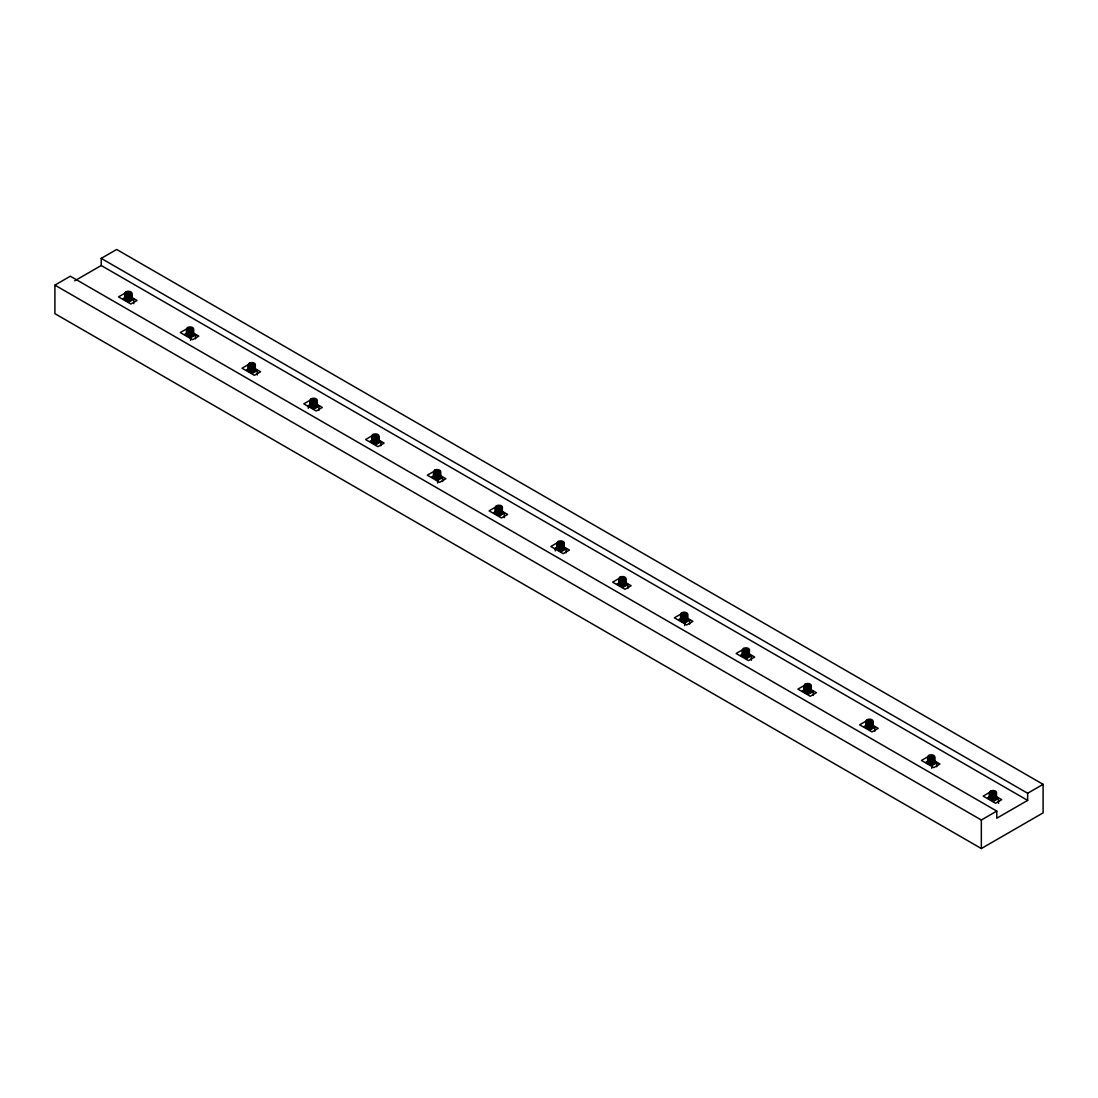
<?xml version="1.0" encoding="UTF-8"?>
<svg xmlns="http://www.w3.org/2000/svg" width="1098" height="1098" viewBox="0 0 1098 1098"><rect width="100%" height="100%" fill="white"/><g stroke="black" fill="none" stroke-linecap="round" stroke-linejoin="round"><path stroke-width="1.5" d="M129.839 294.703A2.086 1.194 0 0 0 127.835 294.401L126.352 294.113A2.086 1.194 0 0 0 126.901 295.28M250.097 364.014L249.877 364.303A2.086 1.194 0 0 0 252.43 365.771L253.899 364.92A2.086 1.194 0 0 0 251.36 363.452L250.097 364.014A3.472 2.004 0 0 1 250.989 363.809M253.762 366.252L253.899 366.046A2.086 1.194 0 0 0 251.36 364.577L251.36 365.716A2.086 1.194 0 0 1 253.693 366.279L254.763 367.967L253.899 367.185M253.899 369.45L253.624 369.738A3.472 2.004 0 0 1 249.781 369.587A3.472 2.004 0 0 1 248.546 367.487M373.553 439.941L373.402 440.147A2.086 1.194 0 0 0 375.955 441.616L377.314 442.11A2.086 1.194 0 0 0 377.424 441.904M377.287 437.567L377.424 437.375A2.086 1.194 0 0 0 374.885 435.892L373.526 435.398M438.651 473.005A2.086 1.194 0 0 0 436.647 472.689L435.165 472.401A2.086 1.194 0 0 0 437.718 473.869L439.076 474.377L438.912 475.585A3.472 2.004 0 0 1 434.726 475.269A3.472 2.004 0 0 1 434.177 472.854L435.165 473.54A2.086 1.194 0 0 0 437.718 475.009L439.076 475.503M497.078 511.256L496.927 511.462A2.086 1.194 0 0 0 499.48 512.931L500.839 513.439L500.674 512.368A3.472 2.004 0 0 1 496.831 512.231A3.472 2.004 0 0 1 495.596 510.117M500.812 508.882L500.949 508.69A2.086 1.194 0 0 0 498.41 507.221L498.41 508.347A2.086 1.194 0 0 1 500.743 508.909L501.813 510.597L500.674 510.103A3.472 2.004 0 0 1 496.831 509.966A3.472 2.004 0 0 1 495.596 507.852M620.672 577.96L620.452 578.248A2.086 1.194 0 0 0 623.005 579.717L624.474 578.866A2.086 1.194 0 0 0 621.935 577.397L620.576 578.028L621.935 578.536A2.086 1.194 0 0 1 624.474 580.005L624.337 580.197A2.086 1.194 0 0 0 621.935 579.662L620.452 579.373A2.086 1.194 0 0 0 621.001 580.54M620.603 582.571L620.452 582.777A2.086 1.194 0 0 0 623.005 584.246L624.364 584.754L624.199 583.683A3.472 2.004 0 0 1 620.013 583.367A3.472 2.004 0 0 1 619.464 580.952L619.464 582.091A3.472 2.004 0 0 0 620.013 584.507A3.472 2.004 0 0 0 624.199 584.822L624.364 584.754M685.276 615.443A2.086 1.194 0 0 0 683.697 615.319L682.215 615.045A2.086 1.194 0 0 0 682.434 615.951M682.366 614.839L682.215 616.17A2.086 1.194 0 0 0 684.768 617.639L686.126 618.147L685.111 616.431L685.111 617.556M682.366 617.103L682.215 618.435A2.086 1.194 0 0 0 684.768 619.903L686.126 620.411L686.126 619.272L684.768 618.778A2.086 1.194 0 0 1 683.697 618.778M744.128 653.886L743.977 654.092A2.086 1.194 0 0 0 746.53 655.561L747.889 656.069A2.086 1.194 0 0 1 747.038 656.577M747.862 651.512L747.999 651.32A2.086 1.194 0 0 0 745.46 649.851L745.46 650.977A2.086 1.194 0 0 1 747.793 651.539L748.863 653.228L747.724 652.747A3.472 2.004 0 0 1 743.881 652.596A3.472 2.004 0 0 1 742.646 650.483M809.761 687.485A2.086 1.194 0 0 1 809.761 688.103L809.487 688.405A3.472 2.004 0 0 1 805.301 688.075A3.472 2.004 0 0 1 804.752 685.66L805.74 686.36A2.086 1.194 0 0 0 805.671 686.662M805.891 688.419L804.752 687.924A3.472 2.004 0 0 0 805.301 690.34A3.472 2.004 0 0 0 809.487 690.669L809.761 690.368A2.086 1.194 0 0 0 809.761 689.75M867.722 720.59L867.502 720.878A2.086 1.194 0 0 0 870.055 722.347L871.524 721.496A2.086 1.194 0 0 0 868.985 720.027L867.626 720.659L868.985 721.166A2.086 1.194 0 0 1 871.524 722.017M871.318 722.855A2.086 1.194 0 0 0 868.985 722.292L867.502 722.017A2.086 1.194 0 0 0 868.985 723.486M867.653 725.215L867.502 725.407A2.086 1.194 0 0 0 870.055 726.876L871.414 727.384L871.249 726.327A3.472 2.004 0 0 1 867.063 725.998A3.472 2.004 0 0 1 866.514 723.582L866.638 724.625A3.472 2.004 0 0 0 867.063 727.137A3.472 2.004 0 0 0 871.249 727.452L871.414 727.384M932.326 758.073A2.086 1.194 0 0 0 930.747 757.949L929.265 757.675A2.086 1.194 0 0 0 929.484 758.581M929.416 757.469L929.265 758.8A2.086 1.194 0 0 0 931.818 760.269L933.176 760.777L932.161 759.061L932.161 760.187M992.002 794.678A2.086 1.194 0 0 1 991.027 793.332L991.027 794.458A2.086 1.194 0 0 0 993.58 795.926L998.439 798.452L998.439 802.418A2.086 1.194 60 0 0 998.631 803.379M991.178 796.53L991.027 796.723A2.086 1.194 0 0 0 993.58 798.191L994.939 798.699L994.774 797.642A3.472 2.004 0 0 1 990.931 797.491A3.472 2.004 0 0 1 989.696 795.391M125.364 296.817L125.364 295.691A3.472 2.004 0 0 0 125.913 298.107A3.472 2.004 0 0 0 130.099 298.423L130.099 299.548A3.472 2.004 0 0 1 125.913 299.232A3.472 2.004 0 0 1 125.364 296.817L126.352 297.517A2.086 1.194 0 0 0 128.905 298.985L130.264 299.479A2.086 1.194 0 0 0 130.374 299.26M125.913 297.544L125.364 297.956A3.472 2.004 0 0 0 125.913 300.372A3.472 2.004 0 0 0 130.099 300.687L131.362 299.96A3.472 2.004 0 0 0 131.362 297.956M187.127 329.084L187.25 328.988A3.472 2.004 0 0 0 187.676 331.5A3.472 2.004 0 0 0 191.862 331.816L191.862 332.955A3.472 2.004 0 0 1 187.676 332.625A3.472 2.004 0 0 1 187.127 330.21L187.25 330.114M187.127 331.349L187.25 331.253A3.472 2.004 0 0 0 187.676 333.765A3.472 2.004 0 0 0 191.862 334.08L191.862 335.219A3.472 2.004 0 0 1 187.676 334.89A3.472 2.004 0 0 1 187.127 332.474L187.25 332.378M187.25 333.518L187.127 333.614A3.472 2.004 0 0 0 187.676 336.029A3.472 2.004 0 0 0 191.862 336.345L193.124 335.617A3.472 2.004 0 0 0 192.575 333.202L195.526 334.89L195.526 338.857M254.763 366.842L254.887 366.746A3.472 2.004 0 0 0 254.338 364.33M254.763 367.967L254.887 367.871A3.472 2.004 0 0 0 254.338 365.456M248.546 368.626A3.472 2.004 0 0 0 249.781 370.726A3.472 2.004 0 0 0 253.624 370.877L253.789 369.669L254.887 370.136A3.472 2.004 0 0 0 254.338 367.72M310.775 400.303L310.652 400.399A3.472 2.004 0 0 0 311.201 402.815A3.472 2.004 0 0 0 315.387 403.131L315.387 404.27A3.472 2.004 0 0 1 311.201 403.94A3.472 2.004 0 0 1 310.652 401.525L310.775 400.303L311.64 401.086A2.086 1.194 0 0 0 311.571 401.401M310.652 401.525L311.791 402.019M310.775 402.568L310.652 402.664A3.472 2.004 0 0 0 311.201 405.08A3.472 2.004 0 0 0 315.387 405.395L315.387 406.534A3.472 2.004 0 0 1 311.201 406.205A3.472 2.004 0 0 1 310.652 403.789L310.775 402.568L311.791 403.158M311.201 404.517L310.652 404.929A3.472 2.004 0 0 0 311.201 407.344A3.472 2.004 0 0 0 315.387 407.66L316.649 406.933A3.472 2.004 0 0 0 316.649 404.929M312.189 402.252A2.086 1.194 0 0 0 314.193 402.554L316.526 403.625L316.649 402.403A3.472 2.004 0 0 0 315.387 399.672M316.526 403.625L316.649 403.529A3.472 2.004 0 0 0 316.1 401.113M312.614 404.709A2.086 1.194 0 0 0 314.193 404.819L316.649 405.793A3.472 2.004 0 0 0 316.1 403.378M372.963 440.174L372.414 440.586A3.472 2.004 0 0 0 372.963 443.002A3.472 2.004 0 0 0 377.149 443.317L378.412 442.59A3.472 2.004 0 0 0 378.412 440.586M434.3 471.618L434.177 471.715A3.472 2.004 0 0 0 434.726 474.13A3.472 2.004 0 0 0 438.912 474.446L439.076 474.377M434.3 473.883L434.177 473.979A3.472 2.004 0 0 0 434.726 476.395A3.472 2.004 0 0 0 438.912 476.71L438.912 477.85A3.472 2.004 0 0 1 434.726 477.534A3.472 2.004 0 0 1 434.177 475.118L434.3 475.022M434.3 476.148L434.177 476.244A3.472 2.004 0 0 0 434.726 478.659A3.472 2.004 0 0 0 438.912 478.975L440.174 478.248A3.472 2.004 0 0 0 439.625 475.832L442.576 477.534L442.576 481.487M501.813 509.472L501.937 509.376A3.472 2.004 0 0 0 501.388 506.96M501.813 510.597L501.937 510.501A3.472 2.004 0 0 0 501.388 508.086M500.812 512.286L501.937 512.766A3.472 2.004 0 0 0 501.388 510.35M557.702 543.03A3.472 2.004 0 0 0 558.251 545.445A3.472 2.004 0 0 0 562.437 545.761L562.437 546.9A3.472 2.004 0 0 1 558.251 546.584A3.472 2.004 0 0 1 557.702 544.169L557.825 542.934L558.69 543.716A2.086 1.194 0 0 0 558.621 544.032M557.702 545.294A3.472 2.004 0 0 0 558.251 547.71A3.472 2.004 0 0 0 562.437 548.026L562.437 549.165A3.472 2.004 0 0 1 558.251 548.849A3.472 2.004 0 0 1 557.702 546.433L557.825 545.198L558.841 545.788M558.251 547.147L557.702 547.559A3.472 2.004 0 0 0 558.251 549.974A3.472 2.004 0 0 0 562.437 550.29L563.699 549.563A3.472 2.004 0 0 0 563.699 547.559M559.239 544.883A2.086 1.194 0 0 0 561.243 545.198L563.576 546.255L563.699 545.033A3.472 2.004 0 0 0 562.437 542.302M563.576 546.255L563.699 546.159A3.472 2.004 0 0 0 563.699 544.169M559.664 547.339A2.086 1.194 0 0 0 561.243 547.463L563.699 548.424A3.472 2.004 0 0 0 563.699 546.433M620.013 582.805L619.464 583.216A3.472 2.004 0 0 0 620.013 585.632A3.472 2.004 0 0 0 624.199 585.948L625.462 585.22A3.472 2.004 0 0 0 625.462 583.216M624.337 581.336L625.462 581.83A3.472 2.004 0 0 0 625.462 579.826M624.337 583.601L625.462 584.081A3.472 2.004 0 0 0 625.462 582.091M681.35 614.249L681.227 614.345A3.472 2.004 0 0 0 681.776 616.76A3.472 2.004 0 0 0 685.962 617.076L686.126 617.007M681.227 616.609L681.35 616.513A3.472 2.004 0 0 0 681.776 619.025A3.472 2.004 0 0 0 685.962 619.341L686.126 619.272M681.227 618.874L681.35 618.778A3.472 2.004 0 0 0 681.776 621.29A3.472 2.004 0 0 0 685.962 621.605L687.224 620.878A3.472 2.004 0 0 0 686.675 618.462L689.626 620.164L689.626 624.117M748.863 652.102L748.987 652.006A3.472 2.004 0 0 0 746.887 649.069M748.863 653.228L748.987 653.145A3.472 2.004 0 0 0 748.438 650.73M742.646 652.747A3.472 2.004 0 0 0 743.881 654.861A3.472 2.004 0 0 0 747.724 654.998L748.987 655.41A3.472 2.004 0 0 0 748.438 652.994M809.651 688.322L809.487 689.53A3.472 2.004 0 0 1 805.301 689.215A3.472 2.004 0 0 1 804.752 686.799L804.875 685.564M809.651 690.587L809.487 691.795A3.472 2.004 0 0 1 805.301 691.479A3.472 2.004 0 0 1 804.752 689.064L804.875 687.828M805.301 689.777L804.752 690.189A3.472 2.004 0 0 0 805.301 692.605A3.472 2.004 0 0 0 809.487 692.934L810.749 692.193A3.472 2.004 0 0 0 810.749 690.189M813.151 695.446L813.151 691.479L808.636 688.871L808.636 687.746L810.626 688.899L810.749 687.664A3.472 2.004 0 0 0 809.487 684.932M810.626 688.899L810.749 688.803A3.472 2.004 0 0 0 810.749 686.799M809.651 691.726L808.636 690.011L810.749 691.067A3.472 2.004 0 0 0 810.749 689.064M867.063 725.435L866.514 725.847A3.472 2.004 0 0 0 867.063 728.262A3.472 2.004 0 0 0 871.249 728.592L872.512 727.85A3.472 2.004 0 0 0 872.512 725.847M870.055 725.751L872.512 726.725A3.472 2.004 0 0 0 872.512 724.721M928.277 756.975L928.4 756.893A3.472 2.004 0 0 0 928.826 759.391A3.472 2.004 0 0 0 933.012 759.72L933.176 759.638M928.277 759.24L928.4 759.157A3.472 2.004 0 0 0 928.826 761.655A3.472 2.004 0 0 0 933.012 761.985L933.012 763.11A3.472 2.004 0 0 1 928.826 762.794A3.472 2.004 0 0 1 928.277 760.379L929.265 761.065A2.086 1.194 0 0 0 931.818 762.534L933.176 763.041M928.4 761.422L928.277 761.504A3.472 2.004 0 0 0 928.826 763.92A3.472 2.004 0 0 0 933.012 764.249L934.274 763.508A3.472 2.004 0 0 0 933.725 761.092L936.676 762.794L936.676 766.761M989.696 793.127A3.472 2.004 0 0 0 990.931 795.226A3.472 2.004 0 0 0 994.774 795.377L995.913 795.872L996.037 794.636A3.472 2.004 0 0 0 996.394 793.127M995.913 795.872L996.037 795.775A3.472 2.004 0 0 0 995.488 793.36M994.912 797.546L996.037 798.04A3.472 2.004 0 0 0 995.488 795.625M101.222 258.387L116.663 249.466L1043.1 784.343L1043.1 812.877L981.338 848.534L54.9 313.657L54.9 285.123L70.341 276.216L996.778 811.093L996.778 818.216L1027.659 800.387L1027.659 793.264L101.222 258.387L101.222 265.51L1027.659 800.387M74.746 280.8L101.222 265.51M125.419 297.256L122.976 298.67L128.85 302.074L133.764 299.232L133.764 303.199A2.086 1.194 60 0 0 133.805 303.666M187.182 332.914L184.738 334.327L190.613 337.731L195.526 334.89M248.944 368.571L246.501 369.985L252.375 373.389L257.289 370.548L257.289 374.514A2.086 1.194 60 0 0 257.33 374.981M308.264 408.291L308.264 405.642L310.707 404.229M319.051 410.172L319.051 406.205L314.138 409.046L308.264 405.642M372.469 439.886L370.026 441.3L375.9 444.704L380.814 441.863L380.814 445.829M434.232 475.544L431.789 476.957L437.663 480.361L442.576 477.534M495.994 511.201L493.551 512.615L499.425 516.019L504.339 513.191L504.339 517.144A2.086 1.194 60 0 0 504.38 517.611M555.314 550.922L555.314 548.273L557.757 546.859M566.101 552.802L566.101 548.849L561.188 551.676L555.314 548.273M619.519 582.516L617.076 583.93L622.95 587.334L627.864 584.507L627.864 588.459M681.282 618.174L678.839 619.601L684.713 622.991L689.626 620.164M743.044 653.832L740.601 655.259L746.475 658.649L751.389 655.822L751.389 659.788A2.086 1.194 60 0 0 751.43 660.255M804.807 689.489L802.364 690.917L808.238 694.307L813.151 691.479M866.569 725.16L864.126 726.574L870 729.964L874.914 727.137L874.914 731.103M928.332 760.818L925.889 762.232L931.763 765.622L936.676 762.794M990.094 796.475L987.651 797.889L993.525 801.279L998.439 798.452M54.9 285.123L981.338 820L996.778 811.093M1027.659 793.264L1043.1 784.343M130.264 297.215L130.099 297.284A3.472 2.004 0 0 1 125.913 296.968A3.472 2.004 0 0 1 125.364 294.552L125.488 293.331A3.472 2.004 0 0 0 125.913 295.842A3.472 2.004 0 0 0 130.099 296.158L130.264 297.215L128.905 296.721A2.086 1.194 0 0 1 126.352 295.252L126.503 293.907M377.314 439.845L377.149 439.927A3.472 2.004 0 0 1 372.963 439.612A3.472 2.004 0 0 1 372.414 437.182L372.414 436.057A3.472 2.004 0 0 0 372.963 438.473A3.472 2.004 0 0 0 377.149 438.788L377.314 439.845L375.955 439.351A2.086 1.194 0 0 1 373.402 437.882L373.402 436.743A2.086 1.194 0 0 0 373.951 437.91M377.314 440.984L377.149 441.053A3.472 2.004 0 0 1 372.963 440.737A3.472 2.004 0 0 1 372.414 438.322L372.538 439.365A3.472 2.004 0 0 0 372.963 441.863A3.472 2.004 0 0 0 377.149 442.192L376.298 440.394L376.298 441.533M497.051 506.713L497.202 506.645A3.472 2.004 0 0 1 498.039 506.439M500.839 513.439L500.674 513.507A3.472 2.004 0 0 1 496.831 513.356A3.472 2.004 0 0 1 495.596 511.256M624.364 582.489L624.199 582.558A3.472 2.004 0 0 1 620.013 582.242A3.472 2.004 0 0 1 619.464 579.826L619.588 578.591A3.472 2.004 0 0 0 620.013 581.103A3.472 2.004 0 0 0 624.199 581.418L624.364 582.489L623.005 581.981A2.086 1.194 0 0 1 620.452 580.513L620.603 579.181M686.126 618.147L685.962 618.215A3.472 2.004 0 0 1 681.776 617.899A3.472 2.004 0 0 1 681.227 615.484L682.366 615.964M686.126 620.411L685.962 620.48A3.472 2.004 0 0 1 681.776 620.164A3.472 2.004 0 0 1 681.227 617.749L682.366 618.229M871.414 723.98L871.249 724.062A3.472 2.004 0 0 1 867.063 723.733A3.472 2.004 0 0 1 866.514 721.317L866.514 722.457A3.472 2.004 0 0 0 867.063 724.872A3.472 2.004 0 0 0 871.249 725.188L871.414 723.98L870.055 723.486M933.176 760.777L933.012 760.845A3.472 2.004 0 0 1 928.826 760.53A3.472 2.004 0 0 1 928.277 758.114L929.416 758.608M994.939 798.699L994.774 798.768A3.472 2.004 0 0 1 990.931 798.63A3.472 2.004 0 0 1 989.696 796.517M126.476 292.768L127.835 293.262A2.086 1.194 0 0 1 130.374 294.731M188.238 328.426L189.597 328.92A2.086 1.194 0 0 1 192.205 330.086M188.046 330.086A2.086 1.194 0 0 1 188.115 329.771L189.597 330.059A2.086 1.194 0 0 1 191.601 330.361M192.026 331.747L190.668 331.239A2.086 1.194 0 0 1 188.334 330.69M192.026 332.872L190.668 332.378A2.086 1.194 0 0 1 188.115 330.91M192.026 334.012L190.668 333.504A2.086 1.194 0 0 1 188.664 333.202M192.026 335.137L190.668 334.643A2.086 1.194 0 0 1 188.115 333.174M257.289 370.548L252.43 368.036A2.086 1.194 0 0 1 249.877 367.185M253.789 370.795L252.43 370.301A2.086 1.194 0 0 1 249.877 369.45M319.051 406.205L314.193 403.693A2.086 1.194 0 0 1 311.571 402.527M315.551 406.452L314.193 405.958A2.086 1.194 0 0 1 311.64 404.489M373.526 436.524L374.885 437.031A2.086 1.194 0 0 1 377.218 437.594M435.288 471.056L436.647 471.55A2.086 1.194 0 0 1 439.255 472.716M439.076 476.642L437.718 476.134A2.086 1.194 0 0 1 436.139 476.024M439.076 477.767L437.718 477.273A2.086 1.194 0 0 1 435.096 476.107M566.101 548.849L561.243 546.324A2.086 1.194 0 0 1 558.621 545.171M562.601 549.096L561.243 548.588A2.086 1.194 0 0 1 558.621 547.435M682.338 613.686L683.697 614.194A2.086 1.194 0 0 1 686.305 615.347M808.636 688.871L808.293 688.954A2.086 1.194 0 0 1 805.671 687.801M808.636 691.136L808.293 691.218A2.086 1.194 0 0 1 805.671 690.066M871.414 725.119L870.055 724.611A2.086 1.194 0 0 1 867.502 723.143L867.653 721.811M929.388 756.316L930.747 756.824A2.086 1.194 0 0 1 933.286 758.293M316.526 402.499L315.661 401.717A2.086 1.194 0 0 0 313.122 400.235L313.122 401.374A2.086 1.194 0 0 1 315.661 402.842M562.574 544.539L563.576 545.13M809.624 687.17L810.626 687.76M995.913 794.732L995.049 793.95A2.086 1.194 0 0 0 992.51 792.481L992.51 793.607A2.086 1.194 0 0 1 995.049 794.458M131.554 297.297L137.044 300.468L130.868 304.022L118.515 296.899L124.692 293.331L124.692 298.272M193.317 332.955L198.807 336.125L192.63 339.68L180.278 332.557L186.454 328.988L186.454 333.929M253.707 367.816L260.569 371.783L254.393 375.338L242.04 368.214L248.217 364.646L248.217 369.587M316.842 404.27L322.332 407.44L316.155 411.009L303.803 403.872L309.979 400.303L309.979 405.244M378.604 439.927L384.094 443.098L377.918 446.666L365.565 439.529L371.742 435.961L371.742 440.902M440.367 475.585L445.857 478.755L439.68 482.324L427.328 475.187L433.504 471.618L433.504 476.559M500.757 510.446L507.619 514.413L501.443 517.981L489.09 510.844L495.267 507.276L495.267 512.217M563.892 546.9L569.382 550.071L563.205 553.639L550.853 546.502L557.029 542.934L557.029 547.875M625.654 582.558L631.144 585.728L624.968 589.297L612.615 582.16L618.792 578.591L618.792 583.532M687.417 618.215L692.907 621.386L686.73 624.954L674.378 617.817L680.554 614.249L680.554 619.19M747.807 653.077L754.669 657.043L748.493 660.612L736.14 653.475L742.317 649.906L742.317 654.847M810.942 689.53L816.432 692.701L810.255 696.269L797.903 689.132L804.079 685.577L804.079 690.505M872.704 725.188L878.194 728.358L872.018 731.927L859.665 724.79L865.842 721.235L865.842 726.162M934.467 760.845L939.957 764.016L933.78 767.584L921.428 760.447L927.604 756.893L927.604 761.82M994.857 795.721L1001.719 799.673L995.543 803.242L983.19 796.105L989.367 792.55L989.367 797.477M130.813 297.544L133.764 299.232M377.863 440.174L380.814 441.863M504.339 513.191L499.48 510.666A2.086 1.194 0 0 1 496.927 509.198L496.927 508.058A2.086 1.194 0 0 0 497.902 509.417M557.825 544.073L558.841 544.649M624.913 582.805L627.864 584.507M751.389 655.822L746.53 653.296A2.086 1.194 0 0 1 743.977 651.828L743.977 650.702A2.086 1.194 0 0 0 744.952 652.047M804.875 686.703L805.891 687.293L805.891 686.154M871.963 725.435L874.914 727.137M991.178 794.266L990.039 793.772A3.472 2.004 0 0 0 990.588 796.187A3.472 2.004 0 0 0 994.774 796.503L994.939 795.295M130.264 298.354L129.248 297.764L129.248 298.903M933.176 761.902L932.161 761.326L932.161 762.451M310.775 403.707L311.791 404.284M557.825 546.337L558.841 546.914M804.875 688.968L805.891 689.558M995.913 798.136L996.037 796.901A3.472 2.004 0 0 0 995.488 794.485M981.338 820L981.338 848.534M931.763 765.622L931.763 768.271M930.39 756.906L930.39 758.032M872.388 726.821L872.512 725.586A3.472 2.004 0 0 0 872.512 723.582M870.398 723.404L870.398 724.529M870.398 725.668L870.398 726.794M868.628 721.249L868.628 722.374M810.626 691.164L810.749 689.928A3.472 2.004 0 0 0 810.749 687.924M748.863 655.492L748.987 654.271A3.472 2.004 0 0 0 748.438 651.855M747.889 652.665L747.724 653.873A3.472 2.004 0 0 1 743.881 653.722A3.472 2.004 0 0 1 742.646 651.622M747.889 654.93L747.724 656.137A3.472 2.004 0 0 1 743.881 655.986A3.472 2.004 0 0 1 742.646 653.886M685.111 618.696L685.111 619.821M684.713 622.991L684.713 625.627M683.34 614.276L683.34 615.402M625.338 581.913L625.462 580.691A3.472 2.004 0 0 0 625.462 578.687M625.338 584.177L625.462 582.956A3.472 2.004 0 0 0 625.462 580.952M623.348 583.038L623.348 584.163M621.578 578.619L621.578 579.744M563.576 548.52L563.699 547.298A3.472 2.004 0 0 0 563.699 545.294M561.586 545.116L561.586 546.241M561.586 547.38L561.586 548.506M501.813 512.862L501.937 511.641A3.472 2.004 0 0 0 501.388 509.225M500.839 510.035L500.674 511.243A3.472 2.004 0 0 1 496.831 511.092A3.472 2.004 0 0 1 495.596 508.992M499.823 511.709L499.823 512.848M438.061 473.787L438.061 474.926M438.061 476.052L438.061 477.191M437.663 480.361L437.663 482.996M436.29 471.632L436.29 472.771M435.316 472.209L435.316 473.334M376.298 438.129L376.298 439.269M374.528 435.975L374.528 437.114M316.526 405.889L316.649 404.668A3.472 2.004 0 0 0 316.649 402.664M314.536 402.472L314.536 403.611M314.536 404.737L314.536 405.876M254.763 370.232L254.887 369.01A3.472 2.004 0 0 0 254.338 366.595M252.773 366.814L252.773 367.954M252.773 369.079L252.773 370.218M250.028 366.361L249.877 365.428A2.086 1.194 0 0 0 249.877 366.046M191.011 331.157L191.011 332.296M191.011 333.421L191.011 334.561M190.613 337.731L190.613 340.366M189.24 329.002L189.24 330.141M129.248 295.499L129.248 296.638M127.478 293.344L127.478 294.484M439.625 474.693A3.472 2.004 0 0 1 440.174 477.108L440.174 475.983A3.472 2.004 0 0 0 439.625 473.567M439.625 472.428A3.472 2.004 0 0 1 440.174 474.844L440.174 473.718A3.472 2.004 0 0 0 439.625 471.303M438.651 478.097A2.086 1.194 0 0 1 435.714 478.097M315.73 403.666A2.086 1.194 0 0 1 315.661 403.968M315.661 404.489A2.086 1.194 0 0 1 315.661 405.107M315.661 405.615A2.086 1.194 0 0 1 315.661 406.233M315.126 406.782A2.086 1.194 0 0 1 312.189 406.782M131.362 296.817A3.472 2.004 0 0 1 131.362 298.821L131.362 297.695A3.472 2.004 0 0 0 131.362 295.691M131.362 294.552A3.472 2.004 0 0 1 131.362 296.556L131.362 295.431A3.472 2.004 0 0 0 131.362 293.427M129.262 292.493A3.472 2.004 0 0 1 130.099 292.686M126.901 297.544A2.086 1.194 0 0 1 126.352 296.995M192.575 332.063A3.472 2.004 0 0 1 193.124 334.478L193.124 333.353A3.472 2.004 0 0 0 192.575 330.937M192.575 329.798A3.472 2.004 0 0 1 193.124 332.214L193.124 331.088A3.472 2.004 0 0 0 192.575 328.673M191.601 335.466A2.086 1.194 0 0 1 190.668 335.768M255.244 369.751A3.472 2.004 0 0 1 254.887 371.275L253.624 372.002A3.472 2.004 0 0 1 249.781 371.851A3.472 2.004 0 0 1 248.546 369.751M254.338 368.859A3.472 2.004 0 0 1 254.887 369.271M248.546 366.361A3.472 2.004 0 0 0 249.781 368.461A3.472 2.004 0 0 0 253.624 368.612L253.624 367.473A3.472 2.004 0 0 1 249.781 367.322A3.472 2.004 0 0 1 248.546 365.222M252.787 363.809A3.472 2.004 0 0 1 253.624 364.014M501.388 511.49A3.472 2.004 0 0 1 501.937 513.905L500.674 514.633A3.472 2.004 0 0 1 496.831 514.495A3.472 2.004 0 0 1 495.596 512.382M499.837 506.439A3.472 2.004 0 0 1 500.674 506.645M497.902 511.682A2.086 1.194 0 0 1 497.147 511.243M500.949 513.219A2.086 1.194 0 0 1 499.988 513.946M378.412 439.447A3.472 2.004 0 0 1 378.412 441.451L378.412 440.325A3.472 2.004 0 0 0 378.412 438.322M378.412 437.182A3.472 2.004 0 0 1 378.412 439.186L378.412 438.061A3.472 2.004 0 0 0 378.412 436.057M373.951 440.174A2.086 1.194 0 0 1 373.402 439.639M748.438 654.12A3.472 2.004 0 0 1 748.987 656.535L747.724 657.263A3.472 2.004 0 0 1 743.881 657.126A3.472 2.004 0 0 1 742.646 655.012M744.952 654.312A2.086 1.194 0 0 1 744.197 653.873M744.952 656.577A2.086 1.194 0 0 1 744.197 656.137M560.172 545.143A2.086 1.194 0 0 1 561.243 545.143M562.78 546.296A2.086 1.194 0 0 1 562.711 546.612M562.711 544.347A2.086 1.194 0 0 0 560.172 542.879L560.172 544.004A2.086 1.194 0 0 1 561.751 544.128M562.711 547.12A2.086 1.194 0 0 1 562.711 547.737M562.711 544.855A2.086 1.194 0 0 1 562.711 545.473M562.78 548.561A2.086 1.194 0 0 1 562.711 548.876M561.751 549.604A2.086 1.194 0 0 1 559.664 549.604M686.675 617.337A3.472 2.004 0 0 1 687.224 619.752L687.224 618.613A3.472 2.004 0 0 0 686.675 616.198M686.675 615.072A3.472 2.004 0 0 1 687.224 617.488L687.224 616.349A3.472 2.004 0 0 0 686.675 613.933M682.434 618.215A2.086 1.194 0 0 1 682.146 617.611M684.768 616.513A2.086 1.194 0 0 1 683.697 616.513M685.276 620.919A2.086 1.194 0 0 1 683.189 620.919M621.001 582.805A2.086 1.194 0 0 1 620.672 582.558M809.83 688.926A2.086 1.194 0 0 1 809.761 689.242M808.293 690.093A2.086 1.194 0 0 1 807.222 690.093M809.761 686.977A2.086 1.194 0 0 0 807.222 685.509L807.222 686.634A2.086 1.194 0 0 1 808.801 686.758M808.801 692.234A2.086 1.194 0 0 1 806.714 692.234M809.83 691.191A2.086 1.194 0 0 1 809.761 691.507M872.512 722.457A3.472 2.004 0 0 1 872.512 724.46L872.512 723.321A3.472 2.004 0 0 0 872.512 721.317M871.249 720.59A3.472 2.004 0 0 1 871.963 720.906M868.051 725.435A2.086 1.194 0 0 1 867.722 725.188M933.725 759.967A3.472 2.004 0 0 1 934.274 762.383L934.274 761.243A3.472 2.004 0 0 0 933.725 758.828M933.725 757.702A3.472 2.004 0 0 1 934.274 760.118L934.274 758.979A3.472 2.004 0 0 0 933.725 756.563M929.484 760.845A2.086 1.194 0 0 1 929.196 760.241M931.818 763.673A2.086 1.194 0 0 1 930.747 763.673M995.488 796.75A3.472 2.004 0 0 1 996.037 799.166L994.774 799.907A3.472 2.004 0 0 1 990.931 799.756A3.472 2.004 0 0 1 989.696 797.656M992.002 796.942A2.086 1.194 0 0 1 991.247 796.503M994.843 798.768A2.086 1.194 0 0 1 994.088 799.207M126.572 292.686L126.352 292.988A2.086 1.194 0 0 0 128.905 294.456L130.374 293.605A2.086 1.194 0 0 0 127.835 292.137L126.572 292.686M188.334 328.357L188.115 328.645A2.086 1.194 0 0 0 190.668 330.114L192.136 329.263A2.086 1.194 0 0 0 189.597 327.794L188.334 328.357M311.859 399.672L311.64 399.96A2.086 1.194 0 0 0 314.193 401.429L315.661 400.578A2.086 1.194 0 0 0 313.122 399.109L311.859 399.672M373.622 435.33L373.402 435.618A2.086 1.194 0 0 0 375.955 437.086L377.424 436.235A2.086 1.194 0 0 0 374.885 434.767L373.622 435.33M435.384 470.987L435.165 471.275A2.086 1.194 0 0 0 437.718 472.744L439.186 471.893A2.086 1.194 0 0 0 436.647 470.424L435.384 470.987M497.147 506.645L496.927 506.933A2.086 1.194 0 0 0 499.48 508.401L500.949 507.551A2.086 1.194 0 0 0 498.41 506.082L497.147 506.645M558.909 542.302L558.69 542.59A2.086 1.194 0 0 0 561.243 544.059L562.711 543.208A2.086 1.194 0 0 0 560.172 541.739L558.909 542.302M682.434 613.617L682.215 613.906A2.086 1.194 0 0 0 684.768 615.374L686.236 614.523A2.086 1.194 0 0 0 683.697 613.055L682.434 613.617M744.197 649.275L743.977 649.563A2.086 1.194 0 0 0 746.53 651.032L747.999 650.181A2.086 1.194 0 0 0 745.46 648.712L744.197 649.275M805.959 684.932L805.74 685.221A2.086 1.194 0 0 0 808.293 686.689L809.761 685.838A2.086 1.194 0 0 0 807.222 684.37L805.959 684.932M929.484 756.248L929.265 756.536A2.086 1.194 0 0 0 931.818 758.004L933.286 757.167A2.086 1.194 0 0 0 930.747 755.685L929.484 756.248M991.247 791.905L991.027 792.193A2.086 1.194 0 0 0 993.58 793.662L995.049 792.825A2.086 1.194 0 0 0 992.51 791.342L991.247 791.905M125.913 291.876L125.364 292.288A3.472 2.004 0 0 0 125.913 294.703A3.472 2.004 0 0 0 130.099 295.033L131.362 294.291A3.472 2.004 0 0 0 130.813 291.876A3.472 2.004 0 0 0 126.627 291.56L125.913 291.876M187.676 327.533L187.127 327.945A3.472 2.004 0 0 0 187.676 330.361A3.472 2.004 0 0 0 191.862 330.69L193.124 329.949A3.472 2.004 0 0 0 192.575 327.533A3.472 2.004 0 0 0 188.389 327.218L187.676 327.533M249.438 363.191L248.889 363.603A3.472 2.004 0 0 0 249.438 366.018A3.472 2.004 0 0 0 253.624 366.348L254.887 365.607A3.472 2.004 0 0 0 254.338 363.191A3.472 2.004 0 0 0 250.152 362.875L249.438 363.191M311.201 398.849L310.652 399.26A3.472 2.004 0 0 0 311.201 401.676A3.472 2.004 0 0 0 315.387 402.005L316.649 401.264A3.472 2.004 0 0 0 316.1 398.849A3.472 2.004 0 0 0 311.914 398.533L311.201 398.849M372.963 434.506L372.414 434.932A3.472 2.004 0 0 0 372.963 437.347A3.472 2.004 0 0 0 377.149 437.663L378.412 436.922A3.472 2.004 0 0 0 377.863 434.506A3.472 2.004 0 0 0 373.677 434.19L372.963 434.506M434.726 470.164L434.177 470.589A3.472 2.004 0 0 0 434.726 473.005A3.472 2.004 0 0 0 438.912 473.32L440.174 472.579A3.472 2.004 0 0 0 439.625 470.164A3.472 2.004 0 0 0 435.439 469.848L434.726 470.164M496.488 505.821L495.939 506.247A3.472 2.004 0 0 0 496.488 508.662A3.472 2.004 0 0 0 500.674 508.978L501.937 508.237A3.472 2.004 0 0 0 501.388 505.821A3.472 2.004 0 0 0 497.202 505.505L496.488 505.821M558.251 541.479L557.702 541.904A3.472 2.004 0 0 0 558.251 544.32A3.472 2.004 0 0 0 562.437 544.635L563.699 543.894A3.472 2.004 0 0 0 563.15 541.479A3.472 2.004 0 0 0 558.964 541.163L558.251 541.479M620.013 577.15L619.464 577.562A3.472 2.004 0 0 0 620.013 579.977A3.472 2.004 0 0 0 624.199 580.293L625.462 579.566A3.472 2.004 0 0 0 624.913 577.15A3.472 2.004 0 0 0 620.727 576.821L620.013 577.15M681.776 612.808L681.227 613.219A3.472 2.004 0 0 0 681.776 615.635A3.472 2.004 0 0 0 685.962 615.951L687.224 615.223A3.472 2.004 0 0 0 686.675 612.808A3.472 2.004 0 0 0 682.489 612.478L681.776 612.808M743.538 648.465L742.989 648.877A3.472 2.004 0 0 0 743.538 651.292A3.472 2.004 0 0 0 747.724 651.608L748.987 650.881A3.472 2.004 0 0 0 748.438 648.465A3.472 2.004 0 0 0 744.252 648.136L743.538 648.465M805.301 684.123L804.752 684.534A3.472 2.004 0 0 0 805.301 686.95A3.472 2.004 0 0 0 809.487 687.266L810.749 686.538A3.472 2.004 0 0 0 810.2 684.123A3.472 2.004 0 0 0 806.014 683.793L805.301 684.123M867.063 719.78L866.514 720.192A3.472 2.004 0 0 0 867.063 722.608A3.472 2.004 0 0 0 871.249 722.923L872.512 722.196A3.472 2.004 0 0 0 871.963 719.78A3.472 2.004 0 0 0 867.777 719.465L867.063 719.78M928.826 755.438L928.277 755.849A3.472 2.004 0 0 0 928.826 758.265A3.472 2.004 0 0 0 933.012 758.581L934.274 757.853A3.472 2.004 0 0 0 933.725 755.438A3.472 2.004 0 0 0 929.539 755.122L928.826 755.438M990.588 791.095L990.039 791.507A3.472 2.004 0 0 0 990.588 793.923A3.472 2.004 0 0 0 994.774 794.238L996.037 793.511A3.472 2.004 0 0 0 995.488 791.095A3.472 2.004 0 0 0 991.302 790.78L990.588 791.095"/></g></svg>
